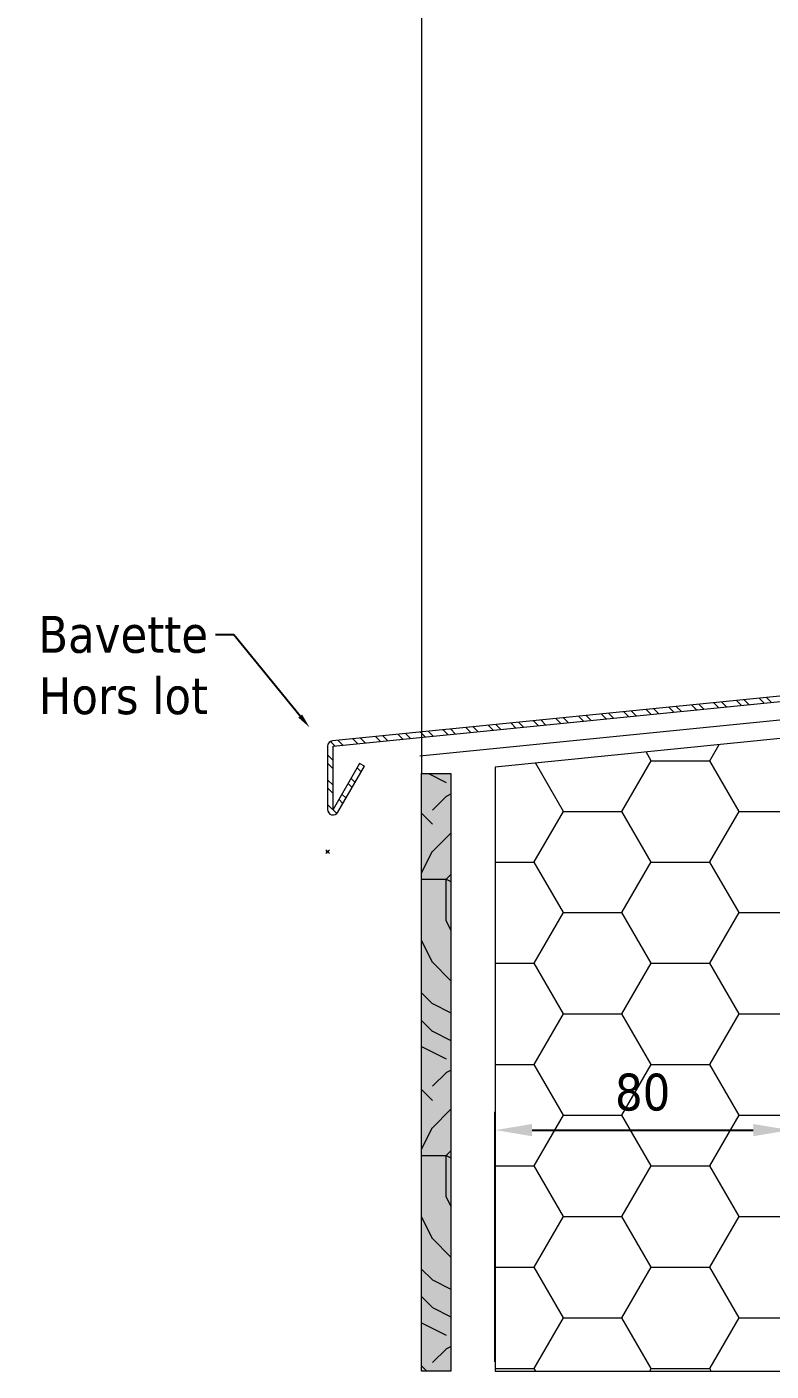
# Model space of a CAD drawing. Header units: millimetres. Extents: x -20000 to 230000, y -17405 to 24510.
# Drawn here: x 3113 to 3314.8, y -5126.3 to -4761.3 of the extents above; entities that cross this region are included whole.
import ezdxf
from ezdxf import colors
from ezdxf.entities.mleader import LeaderData, LeaderLine
from ezdxf.math import Vec2, Vec3

# ---------------------------------------------------------------- set-up
doc = ezdxf.new("R2010")
doc.units = ezdxf.units.MM
doc.header["$PDMODE"] = 35
doc.header["$PDSIZE"] = 0.5
doc.layers.get('0').update_dxf_attribs({"lineweight": 13})
doc.layers.get('Defpoints').update_dxf_attribs({"true_color": 0xc2a584})
doc.layers.add('0 - Invisible', color=43, linetype='Continuous', lineweight=0, plot=False)
for name, color, linetype, lineweight in [('1 - Aluminium', 150, 'Continuous', 13), ('1 - Bois', 44, 'Continuous', 13), ('1 - Cotation', 32, 'Continuous', 13), ('1 - Isolant', 132, 'Continuous', 13), ('1 - Texte', 7, 'Continuous', 13)]:
    doc.layers.add(name, color=color, linetype=linetype, lineweight=lineweight)
doc.layers.add('1 - Cache', color=7, linetype='Continuous', lineweight=0, true_color=0xffffff)
doc.styles.add('Texte Poralu', font='tahomabd.ttf')
doc.dimstyles.new('30 - 1000', dxfattribs={"dimtxt": 10, "dimasz": 10, "dimexe": 5, "dimexo": 2.5, "dimgap": 5, "dimtad": 1, "dimdec": 1, "dimtxsty": 'Texte Poralu', "dimcen": 5, "dimazin": 0, "dimtfac": 1, "dimtdec": 1, "dimtmove": 0, "dimatfit": 3, "dimfxl": 1, "dimarcsym": 0})

# ---------------------------------------------------------------- blocks, each defined once
blk = doc.blocks.new('*U726')
at = {"layer": '1 - Isolant'}
h = blk.add_hatch(dxfattribs=at)
h.set_pattern_fill('HONEY', color=256, scale=5, style=0)
h.set_pattern_definition([(0, (20, 30), (23.8125, 13.74815), [15.875, -31.75]), (120, (20, 30), (-23.8125, 13.74815), [15.875, -31.75]), (60, (20, 30), (5e-08, 27.4963), [-31.75, 15.875])])
h.paths.add_polyline_path([(0, -172), (0, 0), (-80, -8), (-80, -172)])
at = {"layer": '0 - Invisible'}
blk.add_lwpolyline([(-80, -172), (0, -172)], dxfattribs=at)
at = {"layer": '1 - Isolant'}
blk.add_lwpolyline([(0, -172), (0, 0), (-80, -8), (-80, -172)], dxfattribs=at)
blk = doc.blocks.new('*U727')
at = {"layer": '1 - Aluminium'}
h = blk.add_hatch(dxfattribs=at)
h.set_pattern_fill('ANSI32', color=256, scale=0.5, angle=90, style=0)
h.set_pattern_definition([(135, (-130.4753, -13.0475), (-3.3676, -3.3676), []), (135, (-130.4753, -10.8025), (-3.3676, -3.3676), [])])
edge = h.paths.add_edge_path()
edge.add_line((-1.5, 30), (-1.5, 6.38))
edge.add_line((-1.5, 6.38), (-254.12, -18.88))
edge.add_arc((-253.98, -20.37), 1.5, 95.7106, 180)
edge.add_line((-255.48, -20.37), (-255.48, -37.52))
edge.add_arc((-253.98, -37.52), 1.5, 180, 330)
edge.add_line((-252.68, -38.27), (-245.48, -25.79))
edge.add_line((-245.48, -25.79), (-246.77, -25.04))
edge.add_line((-246.77, -25.04), (-253.98, -37.52))
edge.add_line((-253.98, -37.52), (-253.98, -20.37))
edge.add_line((-253.98, -20.37), (-1.35, 4.89))
edge.add_arc((-1.5, 6.38), 1.5, 275.7106, 360)
edge.add_line((0, 6.38), (0, 30))
edge.add_line((0, 30), (-1.5, 30))
at = {"layer": '0 - Invisible'}
blk.add_lwpolyline([(0, 0), (-230.48, -23.05)], dxfattribs=at)
blk.add_point((-255.48, -49.02), dxfattribs=at)
at = {"layer": '1 - Aluminium'}
blk.add_lwpolyline([(-1.5, 30), (-1.5, 6.38), (-254.12, -18.88, 0.385314), (-255.48, -20.37), (-255.48, -37.52, 0.767327), (-252.68, -38.27), (-245.48, -25.79), (-246.77, -25.04), (-253.98, -37.52), (-253.98, -20.37), (-1.35, 4.89, 0.385314), (0, 6.38), (0, 30)], format="xyb", close=True, dxfattribs=at)
blk = doc.blocks.new('*U838')
at = {"layer": '1 - Bois'}
h = blk.add_hatch(dxfattribs=at)
h.set_pattern_fill('352', color=256, scale=75, style=0, pattern_type=2)
h.set_pattern_definition([(0, (163.45, -17), (75, 75), [22.5, -52.5]), (0, (163.45, -13.25), (75, 75), [22.5, -52.5]), (0, (167.2, -5.75), (75, 75), [15, -60]), (0, (170.95, 1.75), (75, 75), [11.25, -63.75]), (0, (170.95, 9.25), (75, 75), [7.5, -67.5]), (0, (152.2, 16.75), (75, 75), [3.75, -18.75, 3.75, -48.75]), (0, (163.45, 20.5), (75, 75), [3.75, -30, 11.25, -30]), (0, (178.45, 24.25), (75, 75), [3.75, -3.75, 3.75, -63.75]), (0, (174.7, 28), (75, 75), [3.75, -71.25]), (0, (170.95, 35.5), (75, 75), [11.25, -63.75]), (0, (170.95, 43), (75, 75), [15, -60]), (0, (167.2, 50.5), (75, 75), [18.75, -22.5, 3.75, -30]), (90, (137.2, 5.5), (-75, 75), [3.75, -7.5, 18.75, -45]), (90, (140.95, 13), (-75, 75), [3.75, -3.75, 11.25, -56.25]), (90, (144.7, 43), (-75, 75), [7.5, -67.5]), (90, (148.45, 13), (-75, 75), [15, -22.5, 3.75, -33.75]), (90, (152.2, 54.25), (-75, 75), [3.75, -71.25]), (90, (155.95, 16.75), (-75, 75), [11.25, -63.75]), (90, (163.45, 20.5), (-75, 75), [7.5, -67.5]), (90, (170.95, 20.5), (-75, 75), [3.75, -11.25, 11.25, -48.75]), (90, (174.7, 24.25), (-75, 75), [3.75, -71.25]), (90, (178.45, 9.25), (-75, 75), [10.5, -64.5]), (90, (182.2, -5.75), (-75, 75), [7.5, -67.5]), (90, (189.7, 24.25), (-75, 75), [3.75, -71.25]), (90, (197.2, 20.5), (-75, 75), [11.25, -63.75]), (90, (204.7, 20.5), (-75, 75), [11.25, -63.75]), (45, (193.45, -9.5), (8e-15, 75), [5.303, -5.303, 5.303, -90.156]), (45, (178.45, 9.25), (8e-15, 75), [10.607, -95.46]), (45, (148.45, 46.75), (8e-15, 75), [10.607, -95.46]), (45, (163.45, 28), (8e-15, 75), [10.607, -95.46]), (45, (167.2, 13), (8e-15, 75), [10.607, -95.46]), (45, (189.7, -2), (8e-15, 75), [10.607, -95.46]), (45, (182.2, 1.75), (8e-15, 75), [15.91, -90.156]), (45, (159.7, 35.5), (8e-15, 75), [5.303, -100.763]), (45, (155.95, 43), (8e-15, 75), [5.303, -100.763]), (45, (185.95, 43), (8e-15, 75), [5.303, -100.763]), (45, (155.95, 5.5), (8e-15, 75), [5.303, -100.763]), (45, (197.2, 31.75), (8e-15, 75), [5.303, -100.763]), (45, (170.95, 24.25), (8e-15, 75), [5.303, -100.763]), (45, (178.45, 31.75), (8e-15, 75), [5.303, -100.763]), (135, (174.7, 16.75), (-75, 8e-15), [5.303, -5.303, 15.91, -79.55]), (135, (185.95, 16.75), (-75, 8e-15), [5.303, -100.763]), (135, (185.95, -9.5), (-75, 8e-15), [5.303, -100.763]), (135, (170.95, 9.25), (-75, 8e-15), [5.303, -100.763]), (135, (182.2, 24.25), (-75, 8e-15), [5.303, -100.763]), (135, (163.45, 5.5), (-75, 8e-15), [5.303, -100.763]), (135, (193.45, 5.5), (-75, 8e-15), [5.303, -100.763]), (135, (140.95, -17), (-75, 8e-15), [5.303, -100.763]), (135, (144.7, -13.25), (-75, 8e-15), [10.607, -95.46]), (135, (148.45, -9.5), (-75, 8e-15), [10.607, -95.46]), (135, (155.95, -9.5), (-75, 8e-15), [10.607, -95.46]), (135, (159.7, -2), (-75, 8e-15), [10.607, -95.46]), (135, (189.7, 28), (-75, 8e-15), [10.607, -95.46]), (135, (204.7, -9.5), (-75, 8e-15), [10.607, -95.46]), (135, (208.45, 50.5), (-75, 8e-15), [10.607, -95.46]), (135, (208.45, 43), (-75, 8e-15), [10.607, -95.46]), (135, (200.95, 39.25), (-75, 8e-15), [10.607, -95.46]), (135, (148.45, 39.25), (-75, 8e-15), [15.91, -90.156]), (135, (197.2, 31.75), (-75, 8e-15), [15.91, -90.156]), (26.565, (155.95, 54.25), (75, 3e-08), [8.385, -159.32]), (26.565, (155.95, 16.75), (75, 3e-08), [8.385, -159.32]), (26.565, (163.45, 39.25), (75, 3e-08), [8.385, -159.32]), (26.565, (185.95, -13.25), (75, 3e-08), [8.385, -159.32]), (26.565, (182.2, -5.75), (75, 3e-08), [8.385, -159.32]), (26.565, (159.7, 9.25), (75, 3e-08), [8.385, -159.32]), (26.565, (159.7, 46.75), (75, 3e-08), [8.385, -159.32]), (26.565, (182.2, 24.25), (75, 3e-08), [16.77, -150.935]), (63.435, (182.2, 35.5), (4e-09, 75), [8.385, -159.32]), (63.435, (193.45, 13), (4e-09, 75), [8.385, -159.32]), (63.435, (155.95, 28), (4e-09, 75), [8.385, -159.32]), (63.435, (140.95, 31.75), (4e-09, 75), [8.385, -159.32]), (63.435, (185.95, 16.75), (4e-09, 75), [8.385, -159.32]), (63.435, (178.45, 16.75), (4e-09, 75), [8.385, -159.32]), (63.435, (148.45, 28), (4e-09, 75), [16.77, -150.935]), (63.435, (204.7, 1.75), (4e-09, 75), [16.77, -150.935]), (63.435, (197.2, 5.5), (4e-09, 75), [16.77, -150.935]), (116.565, (137.2, -5.75), (-3e-08, 75), [8.385, -159.32]), (116.565, (137.2, 35.5), (-3e-08, 75), [8.385, -159.32]), (116.565, (152.2, -17), (-3e-08, 75), [8.385, -159.32]), (116.565, (144.7, 50.5), (-3e-08, 75), [8.385, -159.32]), (116.565, (152.2, 5.5), (-3e-08, 75), [8.385, -159.32]), (116.565, (167.2, 13), (-3e-08, 75), [8.385, -159.32]), (116.565, (174.7, 28), (-3e-08, 75), [8.385, -159.32]), (116.565, (140.95, -2), (2e-05, 75), [8.385, -159.32]), (116.565, (159.7, 9.25), (-3e-08, 75), [8.385, -159.32]), (116.565, (182.2, 1.75), (-3e-08, 75), [8.385, -159.32]), (116.565, (189.7, 9.25), (-3e-08, 75), [8.385, -159.32]), (116.565, (204.7, 31.75), (-3e-08, 75), [8.385, -159.32]), (116.565, (148.45, 54.25), (-3e-08, 75), [8.385, -159.32]), (116.565, (137.2, 50.5), (-3e-08, 75), [16.77, -150.935]), (116.565, (148.45, -2), (-3e-08, 75), [16.77, -150.935]), (153.435, (137.2, -13.25), (-75, 4e-09), [8.385, -159.32]), (153.435, (200.95, -17), (-75, 4e-09), [8.385, -159.32]), (153.435, (197.2, 20.5), (-75, 4e-09), [8.385, -159.32]), (153.435, (167.2, -5.75), (-75, 4e-09), [8.385, -159.32]), (153.435, (163.45, -13.25), (-75, 4e-09), [8.385, -159.32]), (153.435, (170.95, 1.75), (-75, 4e-09), [8.385, -159.32]), (153.435, (193.45, 46.75), (-75, 4e-09), [8.385, -159.32]), (153.435, (200.95, 50.5), (-75, 4e-09), [16.77, -150.935])])
h.paths.add_polyline_path([(0, 0), (162.2, 0), (162.2, 8), (0, 8)])
at = {"layer": '1 - Cache'}
h = blk.add_hatch(color=256, dxfattribs=at)
h.dxf.hatch_style = 2
h.paths.add_polyline_path([(0, 0), (162.2, 0), (162.2, 8), (0, 8)])
at = {"layer": '1 - Bois'}
blk.add_lwpolyline([(0, 0), (162.2, 0), (162.2, 8), (0, 8)], close=True, dxfattribs=at)
blk = doc.blocks.new('*D895')
at = {"layer": '1 - Cotation', "color": 0, "lineweight": -2, "transparency": 16777216}
for p, q in [((3240, -5123.77), (3240, -5055.84)), ((3320, -5123.77), (3320, -5055.84)), ((3250, -5060.84), (3310, -5060.84))]:
    blk.add_line(p, q, dxfattribs=at)
at = {"layer": '1 - Cotation', "color": 0, "transparency": 16777216}
for points in [[(3250, -5059.18), (3250, -5062.51), (3240, -5060.84)], [(3310, -5059.18), (3310, -5062.51), (3320, -5060.84)]]:
    blk.add_solid(points, dxfattribs=at)
at = {"layer": 'Defpoints', "color": 0, "transparency": 16777216}
for p in [(3320, -5060.84), (3240, -5126.27), (3320, -5126.27)]:
    blk.add_point(p, dxfattribs=at)
at = {"layer": '1 - Cotation', "color": 0, "transparency": 16777216, "insert": (3280, -5050.61), "char_height": 10, "attachment_point": 5, "style": 'Texte Poralu'}
blk.add_mtext('80', dxfattribs=at)

msp = doc.modelspace()

# ---------------------------------------------------------------- linework, layer by layer
at = {"layer": '1 - Bois'}
msp.add_line((3220, -3854.17), (3220, -4964.07), dxfattribs=at)

# ---------------------------------------------------------------- block references
for name, p in [('*U727', (3450, -4936.27)), ('*U726', (3320, -4954.27))]:
    msp.add_blockref(name, p)
at = {"xscale": -1, "rotation": 270}
msp.add_blockref('*U838', (3220, -5126.27), dxfattribs=at)

# ---------------------------------------------------------------- dimensions: what is measured, and where the dimension line sits
at = {"layer": '1 - Cotation'}
dim = msp.add_linear_dim(base=(3320, -5060.84), p1=(3240, -5126.27), p2=(3320, -5126.27), dimstyle='30 - 1000', dxfattribs=at)
dim.commit()
dim.dimension.update_dxf_attribs({"geometry": '*D895', "text_midpoint": (3280, -5050.61)})

# ---------------------------------------------------------------- leaders
at = {"layer": '1 - Texte'}
ml = msp.add_multileader_mtext('Standard', dxfattribs=at)
ml.set_content('Bavette\\PHors lot', color=256, style='Texte Poralu')
ml.set_leader_properties()
ml.build(insert=Vec2(0, 0))
ml.multileader.update_dxf_attribs({"dogleg_length": 5})
ctx = ml.context
ctx.base_point, ctx.char_height, ctx.plane_origin = Vec3(3106.78, -4926.37), 10, Vec3(3189.34, -4894.53)
ctx.text_align_type = 2
notes = []
notes.append((ctx, [(0, (1, 1, 0), (3169.11, -4926.37), (-1, 0), 5, [(0, [(3189.63, -4951.52)], 0, [])])]))
ctx.mtext.insert, ctx.mtext.alignment, ctx.mtext.flow_direction = Vec3(3162.11, -4921.25), 3, 5
for ctx, leaders in notes:
    for number, flags, end, landing, length, lines in leaders:
        leader = LeaderData()
        leader.index, (leader.has_last_leader_line, leader.has_dogleg_vector, leader.attachment_direction) = number, flags
        leader.last_leader_point, leader.dogleg_vector, leader.dogleg_length = Vec3(end), Vec3(landing), length
        for number, points, colour, breaks in lines:
            line = LeaderLine()
            line.index, line.vertices, line.color, line.breaks = number, Vec3.list(points), colors.encode_raw_color(colour), breaks
            leader.lines.append(line)
        ctx.leaders.append(leader)

doc.saveas('drawing.dxf')
